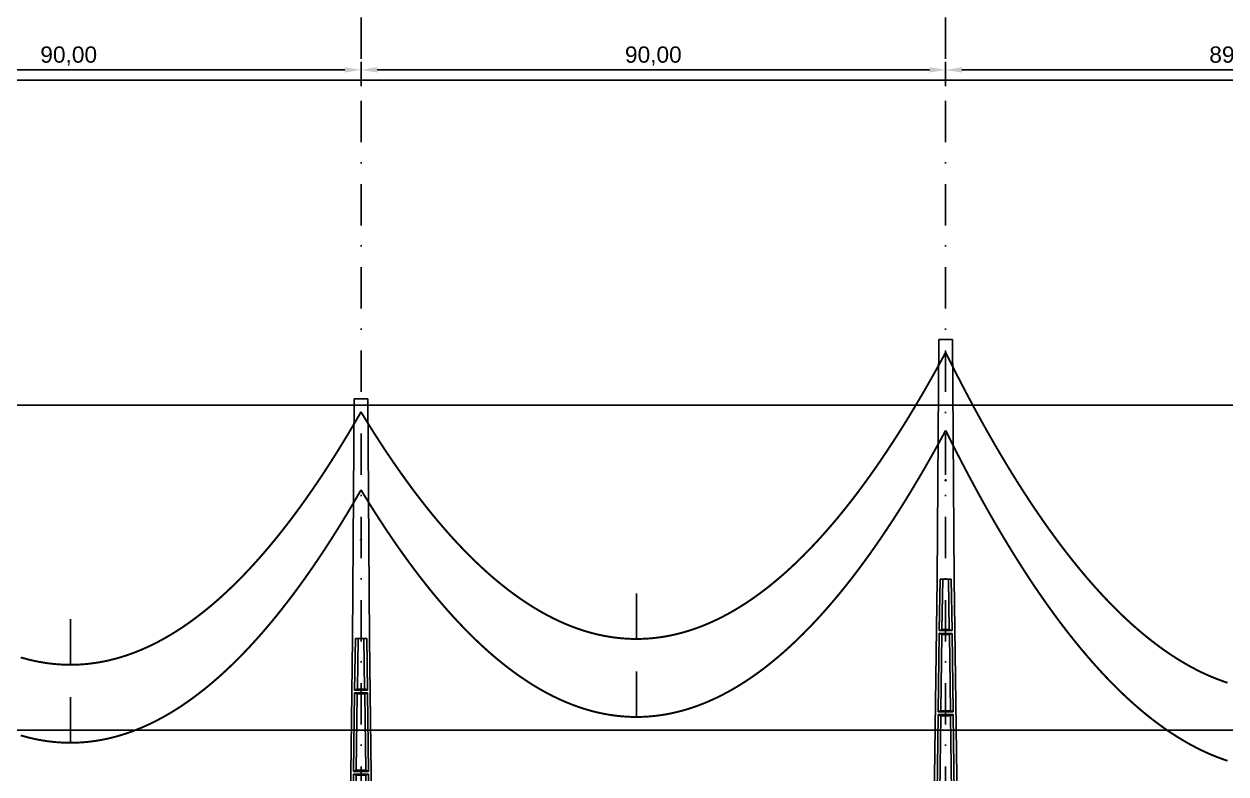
# Model space of a CAD drawing. Header units: metres. Extents: x -121 to 9872, y 3505 to 10721.
# Drawn here: x 5355 to 5540, y 9193.2 to 9308.6 of the extents above; entities that cross this region are included whole.
import ezdxf

# ---------------------------------------------------------------- set-up
doc = ezdxf.new("R2010")
doc.units = ezdxf.units.M
doc.header["$PDMODE"] = 2
doc.linetypes.add('DASHDOT', pattern=[25.4, 12.7, -6.35, 0, -6.35])
for name, color, linetype in [('CON-EOL- CA MAGNOLIA', 210, 'Continuous'), ('cotas', 7, 'Continuous'), ('Grade', 9, 'Continuous'), ('Ind.Rot', 8, 'DASHDOT'), ('POSTE DT', 7, 'Continuous')]:
    doc.layers.add(name, color=color, linetype=linetype)
doc.styles.get("Standard").update_dxf_attribs({"font": 'arial.ttf'})
doc.dimstyles.new('ISO-25', dxfattribs={"dimtxt": 2.5, "dimasz": 2.5, "dimexe": 1.25, "dimexo": 0.625, "dimtad": 1, "dimzin": 1, "dimtxsty": 'Standard', "dimcen": 2.5, "dimaunit": 1, "dimadec": 3, "dimazin": 3, "dimtfac": 1, "dimtmove": 0, "dimatfit": 3, "dimfxlon": 1, "dimarcsym": 0})

# ---------------------------------------------------------------- blocks, each defined once
blk = doc.blocks.new('*U1')
at = {"layer": 'POSTE DT', "extrusion": (0, 1, 0)}
for p, q in [((-3.31, 378.23), (-4.05, 262)), ((-3.31, 378.23), (3.31, 378.23)), ((3.31, 378.23), (4.06, 262)), ((-4.05, 262), (-7.72, 0)), ((-4.05, 262), (-4.05, 262)), ((-2.73, 262), (-3.08, 237.05)), ((-2.73, 262), (2.75, 262)), ((-1.42, 262), (-1.77, 237.57)), ((1.43, 262), (1.77, 237.57)), ((2.75, 262), (3.1, 237.05)), ((4.06, 262), (7.72, 0)), ((-3.1, 235.74), (-3.63, 197.65)), ((3.11, 235.73), (-3.1, 235.74)), ((3.1, 237.05), (-3.08, 237.05)), ((-1.8, 235.21), (-2.32, 198.19)), ((1.8, 235.21), (2.32, 198.19)), ((3.11, 235.73), (3.65, 197.65)), ((-3.65, 196.34), (-4.19, 158.25)), ((-2.35, 195.8), (-2.87, 158.8)), ((2.35, 195.8), (2.87, 158.8)), ((3.66, 196.34), (4.2, 158.25)), ((-4.21, 156.94), (-4.74, 118.85)), ((-2.9, 156.39), (-3.42, 119.41)), ((2.91, 156.39), (3.42, 119.41)), ((4.21, 156.94), (4.75, 118.85)), ((-4.76, 117.54), (-5.29, 79.45)), ((4.77, 117.54), (-4.76, 117.54)), ((4.75, 118.85), (-4.74, 118.85)), ((-3.46, 116.98), (-3.97, 80.02)), ((3.46, 116.98), (3.98, 80.02)), ((4.77, 117.54), (5.3, 79.45)), ((-5.31, 78.14), (-5.85, 40.06)), ((5.32, 78.14), (-5.31, 78.14)), ((5.3, 79.45), (-5.29, 79.45)), ((-4.01, 77.57), (-4.53, 40.63)), ((4.01, 77.57), (4.53, 40.63)), ((5.32, 78.14), (5.85, 40.06)), ((-5.86, 38.74), (-6.41, 0)), ((5.87, 38.74), (-5.86, 38.74)), ((5.85, 40.06), (-5.85, 40.06)), ((-4.56, 38.17), (-5.1, 0)), ((4.56, 38.17), (5.1, 0)), ((5.87, 38.74), (6.41, 0)), ((-6.41, 0), (-7.72, 0)), ((-5.1, 0), (-6.41, 0)), ((5.1, 0), (-5.1, 0)), ((6.41, 0), (5.1, 0)), ((7.72, 0), (6.41, 0))]:
    blk.add_line(p, q, dxfattribs=at)
at = {"layer": 'POSTE DT', "ltscale": 3}
for points in [[(-3.65, 196.34), (3.66, 196.34)], [(-3.63, 197.65), (3.65, 197.65)], [(4.2, 158.25), (-4.19, 158.25)], [(-4.21, 156.94), (4.21, 156.94)]]:
    blk.add_lwpolyline(points, dxfattribs=at)
at = {"layer": 'POSTE DT'}
for points, knots in [([(0.25, 309.94), (0.25, 309.93), (0.25, 309.93), (0.25, 309.92), (0.25, 309.91), (0.25, 309.9), (0.25, 309.89), (0.24, 309.85), (0.22, 309.82), (0.19, 309.77), (0.16, 309.74), (0.11, 309.71), (0.08, 309.7), (0.01, 309.68), (-0.02, 309.68), (-0.08, 309.7), (-0.11, 309.71), (-0.16, 309.74), (-0.18, 309.76), (-0.21, 309.8), (-0.22, 309.82), (-0.24, 309.85), (-0.24, 309.87), (-0.25, 309.89), (-0.25, 309.9), (-0.25, 309.92), (-0.25, 309.92), (-0.25, 309.93), (-0.25, 309.94), (-0.25, 309.95), (-0.25, 309.95), (-0.25, 309.96), (-0.25, 309.97), (-0.24, 310), (-0.23, 310.02), (-0.21, 310.07), (-0.2, 310.09), (-0.15, 310.14), (-0.13, 310.15), (-0.07, 310.18), (-0.03, 310.19), (0.03, 310.19), (0.06, 310.18), (0.12, 310.16), (0.14, 310.14), (0.18, 310.11), (0.2, 310.09), (0.21, 310.06), (0.22, 310.05), (0.23, 310.04), (0.24, 310.01), (0.24, 309.99), (0.25, 309.97), (0.25, 309.96), (0.25, 309.95), (0.25, 309.94), (0.25, 309.94), (0.25, 309.94), (0.25, 309.94)], [-54.728303, -54.728303, -54.728303, -54.728303, -54.309038, -54.309038, -53.647169, -53.647169, -52.532885, -52.532885, -48.86224, -48.86224, -45.282765, -45.282765, -41.52867, -41.52867, -37.867486, -37.867486, -34.454589, -34.454589, -31.301423, -31.301423, -28.48103, -28.48103, -26.961755, -26.961755, -25.7544, -25.7544, -25.136228, -25.136228, -24.64409, -24.64409, -24.094201, -24.094201, -23.191199, -23.191199, -20.494482, -20.494482, -17.342863, -17.342863, -13.645538, -13.645538, -9.835989, -9.835989, -6.296781, -6.296781, -3.005029, -3.005029, 0, 0, 0, 1.527594, 1.527594, 3.697216, 3.697216, 4.489727, 4.489727, 5.01438, 5.01438, 5.095313, 5.095313, 5.095313, 5.095313]), ([(-3.1, 235.74), (-2.88, 235.65), (-2.67, 235.56), (-2.23, 235.39), (-2.02, 235.3), (-1.8, 235.21)], [0.055576, 0.055576, 0.055576, 0.055576, 56.767409, 56.767409, 113.50757, 113.50757, 113.50757, 113.50757]), ([(-1.77, 237.57), (-1.99, 237.49), (-2.21, 237.4), (-2.64, 237.22), (-2.86, 237.14), (-3.08, 237.05)], [0, 0, 0, 0, 56.660495, 56.660495, 113.412826, 113.412826, 113.412826, 113.412826]), ([(-1.8, 235.21), (-1.2, 235.21), (-0.6, 235.21), (0.6, 235.21), (1.2, 235.21), (1.8, 235.21)], [0, 0, 0, 0, 68.567797, 68.567797, 137.136247, 137.136247, 137.136247, 137.136247]), ([(1.77, 237.57), (1.18, 237.57), (0.59, 237.57), (-0.59, 237.57), (-1.18, 237.57), (-1.77, 237.57)], [0, 0, 0, 0, 67.306894, 67.306894, 134.614447, 134.614447, 134.614447, 134.614447]), ([(3.1, 237.05), (2.87, 237.14), (2.65, 237.23), (2.21, 237.4), (1.99, 237.49), (1.77, 237.57)], [0, 0, 0, 0, 56.738948, 56.738948, 113.38731, 113.38731, 113.38731, 113.38731]), ([(1.8, 235.21), (2.02, 235.3), (2.24, 235.38), (2.68, 235.56), (2.89, 235.65), (3.11, 235.73)], [0, 0, 0, 0, 56.845349, 56.845349, 113.599799, 113.599799, 113.599799, 113.599799]), ([(-3.65, 196.34), (-3.43, 196.25), (-3.22, 196.16), (-2.78, 195.98), (-2.57, 195.89), (-2.35, 195.8)], [0.054307, 0.054307, 0.054307, 0.054307, 63.527131, 63.527131, 127.063246, 127.063246, 127.063246, 127.063246]), ([(-2.32, 198.19), (-2.54, 198.1), (-2.76, 198.01), (-3.2, 197.83), (-3.41, 197.74), (-3.63, 197.65)], [0, 0, 0, 0, 63.412073, 63.412073, 126.777421, 126.777421, 126.777421, 126.777421]), ([(-2.35, 195.8), (-1.57, 195.8), (-0.78, 195.8), (0.79, 195.8), (1.57, 195.8), (2.35, 195.8)], [0, 0, 0, 0, 89.585713, 89.585713, 179.17191, 179.17191, 179.17191, 179.17191]), ([(2.32, 198.19), (1.55, 198.19), (0.77, 198.19), (-0.77, 198.19), (-1.55, 198.19), (-2.32, 198.19)], [0, 0, 0, 0, 88.31008, 88.31008, 176.620652, 176.620652, 176.620652, 176.620652]), ([(3.65, 197.65), (3.43, 197.74), (3.2, 197.83), (2.76, 198.01), (2.54, 198.1), (2.32, 198.19)], [0, 0, 0, 0, 63.488119, 63.488119, 126.880939, 126.880939, 126.880939, 126.880939]), ([(2.35, 195.8), (2.57, 195.89), (2.79, 195.98), (3.23, 196.16), (3.45, 196.25), (3.66, 196.34)], [0, 0, 0, 0, 63.60246, 63.60246, 127.109696, 127.109696, 127.109696, 127.109696]), ([(-2.87, 158.8), (-3.09, 158.71), (-3.31, 158.62), (-3.75, 158.43), (-3.97, 158.34), (-4.19, 158.25)], [0, 0, 0, 0, 70.301707, 70.301707, 140.590947, 140.590947, 140.590947, 140.590947]), ([(2.87, 158.8), (1.92, 158.8), (0.96, 158.8), (-0.96, 158.8), (-1.91, 158.8), (-2.87, 158.8)], [0, 0, 0, 0, 109.314454, 109.314454, 218.629264, 218.629264, 218.629264, 218.629264]), ([(4.2, 158.25), (3.98, 158.34), (3.76, 158.44), (3.31, 158.62), (3.09, 158.71), (2.87, 158.8)], [0, 0, 0, 0, 70.379198, 70.379198, 140.659718, 140.659718, 140.659718, 140.659718]), ([(-4.21, 156.94), (-3.99, 156.85), (-3.77, 156.75), (-3.34, 156.57), (-3.12, 156.48), (-2.9, 156.39)], [0.053423, 0.053423, 0.053423, 0.053423, 70.429742, 70.429742, 140.90167, 140.90167, 140.90167, 140.90167]), ([(-2.9, 156.39), (-1.94, 156.39), (-0.97, 156.39), (0.97, 156.39), (1.94, 156.39), (2.91, 156.39)], [0, 0, 0, 0, 110.60219, 110.60219, 221.20473, 221.20473, 221.20473, 221.20473]), ([(2.91, 156.39), (3.12, 156.48), (3.34, 156.57), (3.78, 156.75), (4, 156.85), (4.21, 156.94)], [0, 0, 0, 0, 70.506649, 70.506649, 140.914701, 140.914701, 140.914701, 140.914701]), ([(-4.76, 117.54), (-4.54, 117.45), (-4.32, 117.35), (-3.89, 117.17), (-3.67, 117.07), (-3.46, 116.98)], [0.052784, 0.052784, 0.052784, 0.052784, 77.438432, 77.438432, 154.950301, 154.950301, 154.950301, 154.950301]), ([(-3.42, 119.41), (-3.64, 119.32), (-3.86, 119.23), (-4.3, 119.04), (-4.52, 118.95), (-4.74, 118.85)], [0, 0, 0, 0, 77.299547, 77.299547, 154.618634, 154.618634, 154.618634, 154.618634]), ([(-3.46, 116.98), (-2.3, 116.98), (-1.15, 116.98), (1.15, 116.98), (2.31, 116.98), (3.46, 116.98)], [0, 0, 0, 0, 131.617604, 131.617604, 263.235447, 263.235447, 263.235447, 263.235447]), ([(3.42, 119.41), (2.28, 119.41), (1.14, 119.41), (-1.14, 119.41), (-2.28, 119.41), (-3.42, 119.41)], [0, 0, 0, 0, 130.319901, 130.319901, 260.640046, 260.640046, 260.640046, 260.640046]), ([(4.75, 118.85), (4.53, 118.95), (4.31, 119.04), (3.87, 119.23), (3.64, 119.32), (3.42, 119.41)], [0, 0, 0, 0, 77.381597, 77.381597, 154.66183, 154.66183, 154.66183, 154.66183]), ([(3.46, 116.98), (3.68, 117.07), (3.89, 117.17), (4.33, 117.35), (4.55, 117.45), (4.77, 117.54)], [0, 0, 0, 0, 77.520013, 77.520013, 154.938747, 154.938747, 154.938747, 154.938747]), ([(-5.31, 78.14), (-5.09, 78.05), (-4.88, 77.95), (-4.44, 77.76), (-4.23, 77.67), (-4.01, 77.57)], [0.052308, 0.052308, 0.052308, 0.052308, 84.527725, 84.527725, 169.158824, 169.158824, 169.158824, 169.158824]), ([(-3.97, 80.02), (-4.19, 79.93), (-4.41, 79.83), (-4.85, 79.64), (-5.07, 79.55), (-5.29, 79.45)], [0, 0, 0, 0, 84.379671, 84.379671, 168.809376, 168.809376, 168.809376, 168.809376]), ([(-4.01, 77.57), (-2.67, 77.57), (-1.34, 77.57), (1.34, 77.57), (2.67, 77.57), (4.01, 77.57)], [0, 0, 0, 0, 152.632212, 152.632212, 305.264569, 305.264569, 305.264569, 305.264569]), ([(3.98, 80.02), (2.65, 80.02), (1.33, 80.02), (-1.32, 80.02), (-2.65, 80.02), (-3.97, 80.02)], [0, 0, 0, 0, 151.326157, 151.326157, 302.652465, 302.652465, 302.652465, 302.652465]), ([(5.3, 79.45), (5.08, 79.55), (4.86, 79.64), (4.42, 79.83), (4.2, 79.93), (3.98, 80.02)], [0, 0, 0, 0, 84.46863, 84.46863, 168.833721, 168.833721, 168.833721, 168.833721]), ([(4.01, 77.57), (4.23, 77.67), (4.45, 77.76), (4.88, 77.95), (5.1, 78.05), (5.32, 78.14)], [0, 0, 0, 0, 84.616316, 84.616316, 169.129178, 169.129178, 169.129178, 169.129178]), ([(-5.86, 38.74), (-5.65, 38.65), (-5.43, 38.55), (-5, 38.36), (-4.78, 38.26), (-4.56, 38.17)], [0.026524, 0.026524, 0.026524, 0.026524, 91.679563, 91.679563, 183.466041, 183.466041, 183.466041, 183.466041]), ([(-4.53, 40.63), (-4.75, 40.53), (-4.97, 40.44), (-5.41, 40.25), (-5.63, 40.15), (-5.85, 40.06)], [0, 0, 0, 0, 91.523648, 91.523648, 183.126775, 183.126775, 183.126775, 183.126775]), ([(-4.56, 38.17), (-3.04, 38.17), (-1.52, 38.17), (1.52, 38.17), (3.04, 38.17), (4.56, 38.17)], [0, 0, 0, 0, 173.646192, 173.646192, 347.292451, 347.292451, 347.292451, 347.292451]), ([(4.53, 40.63), (3.02, 40.63), (1.51, 40.63), (-1.51, 40.63), (-3.02, 40.63), (-4.53, 40.63)], [0, 0, 0, 0, 172.33304, 172.33304, 344.666151, 344.666151, 344.666151, 344.666151]), ([(5.85, 40.06), (5.63, 40.15), (5.41, 40.25), (4.97, 40.44), (4.75, 40.53), (4.53, 40.63)], [0, 0, 0, 0, 91.621326, 91.621326, 183.137324, 183.137324, 183.137324, 183.137324]), ([(4.56, 38.17), (4.78, 38.26), (5, 38.36), (5.43, 38.55), (5.65, 38.65), (5.87, 38.74)], [0, 0, 0, 0, 91.776928, 91.776928, 183.448614, 183.448614, 183.448614, 183.448614])]:
    blk.add_open_spline(points, degree=3, knots=knots, dxfattribs=at)
blk = doc.blocks.new('*D109')
at = {"layer": 'cotas', "color": 0, "lineweight": -2, "transparency": 16777216}
for p, q in [((5316.85, 9299.06), (5316.85, 9302.81)), ((5319.35, 9301.56), (5404.35, 9301.56)), ((5406.85, 9299.06), (5406.85, 9302.81))]:
    blk.add_line(p, q, dxfattribs=at)
at = {"layer": 'cotas', "color": 0, "transparency": 16777216}
for points in [[(5319.35, 9301.98), (5319.35, 9301.15), (5316.85, 9301.56)], [(5404.35, 9301.98), (5404.35, 9301.15), (5406.85, 9301.56)]]:
    blk.add_solid(points, dxfattribs=at)
at = {"layer": 'Defpoints', "color": 0, "transparency": 16777216}
for p in [(5406.85, 9301.56), (5316.85, 9251.88), (5406.85, 9250.94)]:
    blk.add_point(p, dxfattribs=at)
at = {"layer": 'cotas', "color": 0, "transparency": 16777216, "insert": (5361.85, 9303.69), "char_height": 2.5, "attachment_point": 5}
blk.add_mtext('90,00', dxfattribs=at)
blk = doc.blocks.new('*D110')
at = {"layer": 'cotas', "color": 0, "lineweight": -2, "transparency": 16777216}
for p, q in [((5406.85, 9299.06), (5406.85, 9302.81)), ((5409.35, 9301.56), (5494.35, 9301.56)), ((5496.85, 9299.06), (5496.85, 9302.81))]:
    blk.add_line(p, q, dxfattribs=at)
at = {"layer": 'cotas', "color": 0, "transparency": 16777216}
for points in [[(5409.35, 9301.98), (5409.35, 9301.15), (5406.85, 9301.56)], [(5494.35, 9301.98), (5494.35, 9301.15), (5496.85, 9301.56)]]:
    blk.add_solid(points, dxfattribs=at)
at = {"layer": 'Defpoints', "color": 0, "transparency": 16777216}
for p in [(5496.85, 9301.56), (5496.85, 9260.09), (5406.85, 9250.94)]:
    blk.add_point(p, dxfattribs=at)
at = {"layer": 'cotas', "color": 0, "transparency": 16777216, "insert": (5451.85, 9303.69), "char_height": 2.5, "attachment_point": 5}
blk.add_mtext('90,00', dxfattribs=at)
blk = doc.blocks.new('*D111')
at = {"layer": 'cotas', "color": 0, "lineweight": -2, "transparency": 16777216}
for p, q in [((5496.85, 9299.06), (5496.85, 9302.81)), ((5499.35, 9301.56), (5584.27, 9301.56)), ((5586.77, 9299.06), (5586.77, 9302.81))]:
    blk.add_line(p, q, dxfattribs=at)
at = {"layer": 'cotas', "color": 0, "transparency": 16777216}
for points in [[(5499.35, 9301.98), (5499.35, 9301.15), (5496.85, 9301.56)], [(5584.27, 9301.98), (5584.27, 9301.15), (5586.77, 9301.56)]]:
    blk.add_solid(points, dxfattribs=at)
at = {"layer": 'Defpoints', "color": 0, "transparency": 16777216}
for p in [(5586.77, 9301.56), (5496.85, 9260.09), (5586.77, 9236.16)]:
    blk.add_point(p, dxfattribs=at)
at = {"layer": 'cotas', "color": 0, "transparency": 16777216, "insert": (5541.81, 9303.69), "char_height": 2.5, "attachment_point": 5}
blk.add_mtext('89,93', dxfattribs=at)

msp = doc.modelspace()

# ---------------------------------------------------------------- linework, layer by layer
at = {"layer": 'CON-EOL- CA MAGNOLIA'}
for p, q in [((5449.24, 9214.018), (5449.24, 9221.018)), ((5362.116, 9210.045), (5362.116, 9217.046)), ((5449.24, 9202.018), (5449.24, 9209.018)), ((5449.24, 9202.018), (5449.24, 9209.018)), ((5362.116, 9198.046), (5362.116, 9205.046)), ((5362.116, 9198.045), (5362.116, 9205.045))]:
    msp.add_line(p, q, dxfattribs=at)
at = {"layer": 'CON-EOL- CA MAGNOLIA', "const_width": 0.3}
for points in [[(5406.848, 9248.94), (5407.296, 9248.205), (5407.744, 9247.477), (5408.191, 9246.757), (5408.639, 9246.046), (5409.087, 9245.342), (5409.535, 9244.645), (5409.982, 9243.957), (5410.43, 9243.277), (5410.878, 9242.604), (5411.326, 9241.94), (5411.773, 9241.283), (5412.221, 9240.634), (5412.669, 9239.993), (5413.117, 9239.36), (5413.564, 9238.735), (5414.012, 9238.117), (5414.46, 9237.507), (5414.908, 9236.906), (5415.355, 9236.311), (5415.803, 9235.725), (5416.251, 9235.147), (5416.699, 9234.577), (5417.147, 9234.014), (5417.594, 9233.459), (5418.042, 9232.912), (5418.49, 9232.373), (5418.938, 9231.842), (5419.385, 9231.318), (5419.833, 9230.803), (5420.281, 9230.295), (5420.729, 9229.795), (5421.176, 9229.303), (5421.624, 9228.819), (5422.072, 9228.342), (5422.52, 9227.873), (5422.967, 9227.413), (5423.415, 9226.96), (5423.863, 9226.514), (5424.311, 9226.077), (5424.758, 9225.647), (5425.206, 9225.225), (5425.654, 9224.811), (5426.102, 9224.405), (5426.549, 9224.007), (5426.997, 9223.616), (5427.445, 9223.233), (5427.893, 9222.859), (5428.341, 9222.491), (5428.788, 9222.132), (5429.236, 9221.78), (5429.684, 9221.437), (5430.132, 9221.101), (5430.579, 9220.772), (5431.027, 9220.452), (5431.475, 9220.139), (5431.923, 9219.835), (5432.37, 9219.538), (5432.818, 9219.248), (5433.266, 9218.967), (5433.714, 9218.693), (5434.161, 9218.427), (5434.609, 9218.169), (5435.057, 9217.919), (5435.505, 9217.677), (5435.952, 9217.442), (5436.4, 9217.215), (5436.848, 9216.996), (5437.296, 9216.784), (5437.744, 9216.581), (5438.191, 9216.385), (5438.639, 9216.197), (5439.087, 9216.017), (5439.535, 9215.844), (5439.982, 9215.68), (5440.43, 9215.523), (5440.878, 9215.374), (5441.326, 9215.232), (5441.773, 9215.099), (5442.221, 9214.973), (5442.669, 9214.855), (5443.117, 9214.745), (5443.564, 9214.643), (5444.012, 9214.548), (5444.46, 9214.461), (5444.908, 9214.382), (5445.355, 9214.31), (5445.803, 9214.247), (5446.251, 9214.191), (5446.699, 9214.143), (5447.147, 9214.103), (5447.594, 9214.07), (5448.042, 9214.046), (5448.49, 9214.029), (5448.938, 9214.02), (5449.385, 9214.018), (5449.833, 9214.025), (5450.281, 9214.039), (5450.729, 9214.061), (5451.176, 9214.091), (5451.624, 9214.128), (5452.072, 9214.174), (5452.52, 9214.227), (5452.967, 9214.287), (5453.415, 9214.356), (5453.863, 9214.432), (5454.311, 9214.517), (5454.758, 9214.609), (5455.206, 9214.708), (5455.654, 9214.816), (5456.102, 9214.931), (5456.549, 9215.054), (5456.997, 9215.185), (5457.445, 9215.324), (5457.893, 9215.47), (5458.341, 9215.624), (5458.788, 9215.786), (5459.236, 9215.956), (5459.684, 9216.133), (5460.132, 9216.319), (5460.579, 9216.512), (5461.027, 9216.712), (5461.475, 9216.921), (5461.923, 9217.138), (5462.37, 9217.362), (5462.818, 9217.594), (5463.266, 9217.834), (5463.714, 9218.081), (5464.161, 9218.336), (5464.609, 9218.6), (5465.057, 9218.871), (5465.505, 9219.149), (5465.952, 9219.436), (5466.4, 9219.73), (5466.848, 9220.032), (5467.296, 9220.342), (5467.744, 9220.66), (5468.191, 9220.985), (5468.639, 9221.318), (5469.087, 9221.659), (5469.535, 9222.008), (5469.982, 9222.365), (5470.43, 9222.729), (5470.878, 9223.102), (5471.326, 9223.482), (5471.773, 9223.87), (5472.221, 9224.265), (5472.669, 9224.669), (5473.117, 9225.08), (5473.564, 9225.499), (5474.012, 9225.926), (5474.46, 9226.361), (5474.908, 9226.803), (5475.355, 9227.254), (5475.803, 9227.712), (5476.251, 9228.178), (5476.699, 9228.651), (5477.147, 9229.133), (5477.594, 9229.622), (5478.042, 9230.12), (5478.49, 9230.625), (5478.938, 9231.138), (5479.385, 9231.658), (5479.833, 9232.187), (5480.281, 9232.723), (5480.729, 9233.267), (5481.176, 9233.819), (5481.624, 9234.379), (5482.072, 9234.947), (5482.52, 9235.523), (5482.967, 9236.106), (5483.415, 9236.697), (5483.863, 9237.296), (5484.311, 9237.903), (5484.758, 9238.518), (5485.206, 9239.141), (5485.654, 9239.771), (5486.102, 9240.409), (5486.549, 9241.056), (5486.997, 9241.71), (5487.445, 9242.371), (5487.893, 9243.041), (5488.341, 9243.719), (5488.788, 9244.404), (5489.236, 9245.098), (5489.684, 9245.799), (5490.132, 9246.508), (5490.579, 9247.225), (5491.027, 9247.95), (5491.475, 9248.682), (5491.923, 9249.423), (5492.37, 9250.171), (5492.818, 9250.928), (5493.266, 9251.692), (5493.714, 9252.464), (5494.161, 9253.244), (5494.609, 9254.032), (5495.057, 9254.828), (5495.505, 9255.631), (5495.952, 9256.443), (5496.4, 9257.263), (5496.848, 9258.09)], [(5496.848, 9258.09), (5497.295, 9257.189), (5497.743, 9256.297), (5498.19, 9255.412), (5498.638, 9254.535), (5499.085, 9253.666), (5499.532, 9252.805), (5499.98, 9251.952), (5500.427, 9251.107), (5500.875, 9250.269), (5501.322, 9249.44), (5501.769, 9248.618), (5502.217, 9247.805), (5502.664, 9246.999), (5503.112, 9246.201), (5503.559, 9245.411), (5504.006, 9244.629), (5504.454, 9243.854), (5504.901, 9243.088), (5505.348, 9242.33), (5505.796, 9241.579), (5506.243, 9240.836), (5506.691, 9240.101), (5507.138, 9239.374), (5507.585, 9238.655), (5508.033, 9237.944), (5508.48, 9237.24), (5508.928, 9236.545), (5509.375, 9235.857), (5509.822, 9235.177), (5510.27, 9234.505), (5510.717, 9233.841), (5511.165, 9233.184), (5511.612, 9232.536), (5512.059, 9231.895), (5512.507, 9231.263), (5512.954, 9230.638), (5513.402, 9230.02), (5513.849, 9229.411), (5514.296, 9228.81), (5514.744, 9228.216), (5515.191, 9227.63), (5515.639, 9227.052), (5516.086, 9226.482), (5516.533, 9225.92), (5516.981, 9225.365), (5517.428, 9224.818), (5517.875, 9224.28), (5518.323, 9223.748), (5518.77, 9223.225), (5519.218, 9222.71), (5519.665, 9222.202), (5520.112, 9221.702), (5520.56, 9221.21), (5521.007, 9220.726), (5521.455, 9220.25), (5521.902, 9219.781), (5522.349, 9219.32), (5522.797, 9218.867), (5523.244, 9218.422), (5523.692, 9217.985), (5524.139, 9217.555), (5524.586, 9217.134), (5525.034, 9216.72), (5525.481, 9216.313), (5525.929, 9215.915), (5526.376, 9215.524), (5526.823, 9215.142), (5527.271, 9214.767), (5527.718, 9214.399), (5528.166, 9214.04), (5528.613, 9213.688), (5529.06, 9213.344), (5529.508, 9213.008), (5529.955, 9212.68), (5530.402, 9212.359), (5530.85, 9212.047), (5531.297, 9211.742), (5531.745, 9211.445), (5532.192, 9211.155), (5532.639, 9210.873), (5533.087, 9210.6), (5533.534, 9210.334), (5533.982, 9210.075), (5534.429, 9209.825), (5534.876, 9209.582), (5535.324, 9209.347), (5535.771, 9209.12), (5536.219, 9208.9), (5536.666, 9208.689), (5537.113, 9208.485), (5537.561, 9208.289), (5538.008, 9208.1), (5538.456, 9207.92), (5538.903, 9207.747), (5539.35, 9207.582), (5539.798, 9207.425), (5540.245, 9207.275)], [(5354.46, 9211.182), (5354.908, 9211.053), (5355.355, 9210.932), (5355.803, 9210.818), (5356.251, 9210.712), (5356.699, 9210.614), (5357.147, 9210.524), (5357.594, 9210.442), (5358.042, 9210.367), (5358.49, 9210.3), (5358.938, 9210.241), (5359.385, 9210.19), (5359.833, 9210.147), (5360.281, 9210.111), (5360.729, 9210.083), (5361.176, 9210.063), (5361.624, 9210.05), (5362.072, 9210.045), (5362.52, 9210.049), (5362.967, 9210.059), (5363.415, 9210.078), (5363.863, 9210.105), (5364.311, 9210.139), (5364.758, 9210.181), (5365.206, 9210.231), (5365.654, 9210.288), (5366.102, 9210.353), (5366.549, 9210.427), (5366.997, 9210.507), (5367.445, 9210.596), (5367.893, 9210.693), (5368.341, 9210.797), (5368.788, 9210.909), (5369.236, 9211.029), (5369.684, 9211.156), (5370.132, 9211.291), (5370.579, 9211.434), (5371.027, 9211.585), (5371.475, 9211.744), (5371.923, 9211.91), (5372.37, 9212.085), (5372.818, 9212.267), (5373.266, 9212.456), (5373.714, 9212.654), (5374.161, 9212.859), (5374.609, 9213.072), (5375.057, 9213.293), (5375.505, 9213.522), (5375.952, 9213.758), (5376.4, 9214.003), (5376.848, 9214.255), (5377.296, 9214.515), (5377.744, 9214.782), (5378.191, 9215.058), (5378.639, 9215.341), (5379.087, 9215.632), (5379.535, 9215.931), (5379.982, 9216.237), (5380.43, 9216.551), (5380.878, 9216.874), (5381.326, 9217.204), (5381.773, 9217.541), (5382.221, 9217.887), (5382.669, 9218.24), (5383.117, 9218.602), (5383.564, 9218.97), (5384.012, 9219.347), (5384.46, 9219.732), (5384.908, 9220.124), (5385.355, 9220.524), (5385.803, 9220.932), (5386.251, 9221.348), (5386.699, 9221.772), (5387.147, 9222.203), (5387.594, 9222.642), (5388.042, 9223.089), (5388.49, 9223.544), (5388.938, 9224.007), (5389.385, 9224.477), (5389.833, 9224.955), (5390.281, 9225.442), (5390.729, 9225.935), (5391.176, 9226.437), (5391.624, 9226.947), (5392.072, 9227.464), (5392.52, 9227.989), (5392.967, 9228.522), (5393.415, 9229.063), (5393.863, 9229.612), (5394.311, 9230.169), (5394.758, 9230.733), (5395.206, 9231.305), (5395.654, 9231.885), (5396.102, 9232.473), (5396.549, 9233.069), (5396.997, 9233.673), (5397.445, 9234.284), (5397.893, 9234.903), (5398.341, 9235.53), (5398.788, 9236.165), (5399.236, 9236.808), (5399.684, 9237.459), (5400.132, 9238.117), (5400.579, 9238.784), (5401.027, 9239.458), (5401.475, 9240.14), (5401.923, 9240.83), (5402.37, 9241.528), (5402.818, 9242.234), (5403.266, 9242.948), (5403.714, 9243.669), (5404.161, 9244.398), (5404.609, 9245.136), (5405.057, 9245.881), (5405.505, 9246.634), (5405.952, 9247.395), (5406.4, 9248.163), (5406.848, 9248.94)], [(5406.848, 9236.94), (5407.296, 9236.205), (5407.744, 9235.477), (5408.191, 9234.757), (5408.639, 9234.045), (5409.087, 9233.342), (5409.535, 9232.645), (5409.982, 9231.957), (5410.43, 9231.277), (5410.878, 9230.604), (5411.326, 9229.94), (5411.773, 9229.283), (5412.221, 9228.634), (5412.669, 9227.993), (5413.117, 9227.36), (5413.564, 9226.734), (5414.012, 9226.117), (5414.46, 9225.507), (5414.908, 9224.906), (5415.355, 9224.312), (5415.803, 9223.725), (5416.251, 9223.147), (5416.699, 9222.577), (5417.147, 9222.014), (5417.594, 9221.459), (5418.042, 9220.912), (5418.49, 9220.373), (5418.938, 9219.842), (5419.385, 9219.319), (5419.833, 9218.803), (5420.281, 9218.295), (5420.729, 9217.795), (5421.176, 9217.303), (5421.624, 9216.819), (5422.072, 9216.342), (5422.52, 9215.873), (5422.967, 9215.413), (5423.415, 9214.96), (5423.863, 9214.514), (5424.311, 9214.077), (5424.758, 9213.647), (5425.206, 9213.225), (5425.654, 9212.811), (5426.102, 9212.405), (5426.549, 9212.007), (5426.997, 9211.616), (5427.445, 9211.233), (5427.893, 9210.858), (5428.341, 9210.491), (5428.788, 9210.132), (5429.236, 9209.78), (5429.684, 9209.437), (5430.132, 9209.101), (5430.579, 9208.772), (5431.027, 9208.452), (5431.475, 9208.139), (5431.923, 9207.835), (5432.37, 9207.538), (5432.818, 9207.248), (5433.266, 9206.967), (5433.714, 9206.693), (5434.161, 9206.427), (5434.609, 9206.169), (5435.057, 9205.919), (5435.505, 9205.677), (5435.952, 9205.442), (5436.4, 9205.215), (5436.848, 9204.996), (5437.296, 9204.784), (5437.744, 9204.581), (5438.191, 9204.385), (5438.639, 9204.197), (5439.087, 9204.017), (5439.535, 9203.844), (5439.982, 9203.68), (5440.43, 9203.523), (5440.878, 9203.374), (5441.326, 9203.232), (5441.773, 9203.099), (5442.221, 9202.973), (5442.669, 9202.855), (5443.117, 9202.745), (5443.564, 9202.642), (5444.012, 9202.548), (5444.46, 9202.461), (5444.908, 9202.382), (5445.355, 9202.31), (5445.803, 9202.247), (5446.251, 9202.191), (5446.699, 9202.143), (5447.147, 9202.103), (5447.594, 9202.07), (5448.042, 9202.046), (5448.49, 9202.029), (5448.938, 9202.02), (5449.385, 9202.018), (5449.833, 9202.025), (5450.281, 9202.039), (5450.729, 9202.061), (5451.176, 9202.091), (5451.624, 9202.128), (5452.072, 9202.174), (5452.52, 9202.227), (5452.967, 9202.287), (5453.415, 9202.356), (5453.863, 9202.432), (5454.311, 9202.517), (5454.758, 9202.609), (5455.206, 9202.708), (5455.654, 9202.816), (5456.102, 9202.931), (5456.549, 9203.054), (5456.997, 9203.185), (5457.445, 9203.324), (5457.893, 9203.47), (5458.341, 9203.624), (5458.788, 9203.786), (5459.236, 9203.956), (5459.684, 9204.133), (5460.132, 9204.319), (5460.579, 9204.512), (5461.027, 9204.712), (5461.475, 9204.921), (5461.923, 9205.138), (5462.37, 9205.362), (5462.818, 9205.594), (5463.266, 9205.834), (5463.714, 9206.081), (5464.161, 9206.336), (5464.609, 9206.6), (5465.057, 9206.87), (5465.505, 9207.149), (5465.952, 9207.436), (5466.4, 9207.73), (5466.848, 9208.032), (5467.296, 9208.342), (5467.744, 9208.66), (5468.191, 9208.985), (5468.639, 9209.318), (5469.087, 9209.659), (5469.535, 9210.008), (5469.982, 9210.365), (5470.43, 9210.729), (5470.878, 9211.102), (5471.326, 9211.482), (5471.773, 9211.87), (5472.221, 9212.265), (5472.669, 9212.669), (5473.117, 9213.08), (5473.564, 9213.499), (5474.012, 9213.926), (5474.46, 9214.361), (5474.908, 9214.803), (5475.355, 9215.254), (5475.803, 9215.712), (5476.251, 9216.178), (5476.699, 9216.651), (5477.147, 9217.133), (5477.594, 9217.622), (5478.042, 9218.12), (5478.49, 9218.625), (5478.938, 9219.138), (5479.385, 9219.658), (5479.833, 9220.187), (5480.281, 9220.723), (5480.729, 9221.267), (5481.176, 9221.82), (5481.624, 9222.379), (5482.072, 9222.947), (5482.52, 9223.523), (5482.967, 9224.106), (5483.415, 9224.697), (5483.863, 9225.296), (5484.311, 9225.903), (5484.758, 9226.518), (5485.206, 9227.141), (5485.654, 9227.771), (5486.102, 9228.409), (5486.549, 9229.056), (5486.997, 9229.71), (5487.445, 9230.371), (5487.893, 9231.041), (5488.341, 9231.719), (5488.788, 9232.404), (5489.236, 9233.098), (5489.684, 9233.799), (5490.132, 9234.508), (5490.579, 9235.225), (5491.027, 9235.95), (5491.475, 9236.682), (5491.923, 9237.423), (5492.37, 9238.171), (5492.818, 9238.928), (5493.266, 9239.692), (5493.714, 9240.464), (5494.161, 9241.244), (5494.609, 9242.032), (5495.057, 9242.828), (5495.505, 9243.631), (5495.952, 9244.443), (5496.4, 9245.263), (5496.848, 9246.09)], [(5406.848, 9236.94), (5407.296, 9236.205), (5407.744, 9235.477), (5408.191, 9234.757), (5408.639, 9234.046), (5409.087, 9233.342), (5409.535, 9232.645), (5409.982, 9231.957), (5410.43, 9231.277), (5410.878, 9230.604), (5411.326, 9229.94), (5411.773, 9229.283), (5412.221, 9228.634), (5412.669, 9227.993), (5413.117, 9227.36), (5413.564, 9226.735), (5414.012, 9226.117), (5414.46, 9225.507), (5414.908, 9224.906), (5415.355, 9224.311), (5415.803, 9223.725), (5416.251, 9223.147), (5416.699, 9222.577), (5417.147, 9222.014), (5417.594, 9221.459), (5418.042, 9220.912), (5418.49, 9220.373), (5418.938, 9219.842), (5419.385, 9219.318), (5419.833, 9218.803), (5420.281, 9218.295), (5420.729, 9217.795), (5421.176, 9217.303), (5421.624, 9216.819), (5422.072, 9216.342), (5422.52, 9215.873), (5422.967, 9215.413), (5423.415, 9214.96), (5423.863, 9214.514), (5424.311, 9214.077), (5424.758, 9213.647), (5425.206, 9213.225), (5425.654, 9212.811), (5426.102, 9212.405), (5426.549, 9212.007), (5426.997, 9211.616), (5427.445, 9211.233), (5427.893, 9210.859), (5428.341, 9210.491), (5428.788, 9210.132), (5429.236, 9209.78), (5429.684, 9209.436), (5430.132, 9209.101), (5430.579, 9208.772), (5431.027, 9208.452), (5431.475, 9208.139), (5431.923, 9207.835), (5432.37, 9207.538), (5432.818, 9207.248), (5433.266, 9206.967), (5433.714, 9206.693), (5434.161, 9206.427), (5434.609, 9206.169), (5435.057, 9205.919), (5435.505, 9205.677), (5435.952, 9205.442), (5436.4, 9205.215), (5436.848, 9204.996), (5437.296, 9204.784), (5437.744, 9204.581), (5438.191, 9204.385), (5438.639, 9204.197), (5439.087, 9204.017), (5439.535, 9203.844), (5439.982, 9203.68), (5440.43, 9203.523), (5440.878, 9203.374), (5441.326, 9203.232), (5441.773, 9203.099), (5442.221, 9202.973), (5442.669, 9202.855), (5443.117, 9202.745), (5443.564, 9202.643), (5444.012, 9202.548), (5444.46, 9202.461), (5444.908, 9202.382), (5445.355, 9202.31), (5445.803, 9202.247), (5446.251, 9202.191), (5446.699, 9202.143), (5447.147, 9202.103), (5447.594, 9202.07), (5448.042, 9202.046), (5448.49, 9202.029), (5448.938, 9202.02), (5449.385, 9202.018), (5449.833, 9202.025), (5450.281, 9202.039), (5450.729, 9202.061), (5451.176, 9202.091), (5451.624, 9202.128), (5452.072, 9202.174), (5452.52, 9202.227), (5452.967, 9202.287), (5453.415, 9202.356), (5453.863, 9202.432), (5454.311, 9202.517), (5454.758, 9202.609), (5455.206, 9202.708), (5455.654, 9202.816), (5456.102, 9202.931), (5456.549, 9203.054), (5456.997, 9203.185), (5457.445, 9203.324), (5457.893, 9203.47), (5458.341, 9203.624), (5458.788, 9203.786), (5459.236, 9203.956), (5459.684, 9204.133), (5460.132, 9204.319), (5460.579, 9204.512), (5461.027, 9204.712), (5461.475, 9204.921), (5461.923, 9205.138), (5462.37, 9205.362), (5462.818, 9205.594), (5463.266, 9205.834), (5463.714, 9206.081), (5464.161, 9206.336), (5464.609, 9206.6), (5465.057, 9206.871), (5465.505, 9207.149), (5465.952, 9207.436), (5466.4, 9207.73), (5466.848, 9208.032), (5467.296, 9208.342), (5467.744, 9208.66), (5468.191, 9208.985), (5468.639, 9209.318), (5469.087, 9209.659), (5469.535, 9210.008), (5469.982, 9210.365), (5470.43, 9210.729), (5470.878, 9211.102), (5471.326, 9211.482), (5471.773, 9211.87), (5472.221, 9212.265), (5472.669, 9212.669), (5473.117, 9213.08), (5473.564, 9213.499), (5474.012, 9213.926), (5474.46, 9214.361), (5474.908, 9214.803), (5475.355, 9215.254), (5475.803, 9215.712), (5476.251, 9216.178), (5476.699, 9216.651), (5477.147, 9217.133), (5477.594, 9217.622), (5478.042, 9218.12), (5478.49, 9218.625), (5478.938, 9219.138), (5479.385, 9219.658), (5479.833, 9220.187), (5480.281, 9220.723), (5480.729, 9221.267), (5481.176, 9221.819), (5481.624, 9222.379), (5482.072, 9222.947), (5482.52, 9223.523), (5482.967, 9224.106), (5483.415, 9224.697), (5483.863, 9225.296), (5484.311, 9225.903), (5484.758, 9226.518), (5485.206, 9227.141), (5485.654, 9227.771), (5486.102, 9228.409), (5486.549, 9229.056), (5486.997, 9229.71), (5487.445, 9230.371), (5487.893, 9231.041), (5488.341, 9231.719), (5488.788, 9232.404), (5489.236, 9233.098), (5489.684, 9233.799), (5490.132, 9234.508), (5490.579, 9235.225), (5491.027, 9235.95), (5491.475, 9236.682), (5491.923, 9237.423), (5492.37, 9238.171), (5492.818, 9238.928), (5493.266, 9239.692), (5493.714, 9240.464), (5494.161, 9241.244), (5494.609, 9242.032), (5495.057, 9242.828), (5495.505, 9243.631), (5495.952, 9244.443), (5496.4, 9245.263), (5496.848, 9246.09)], [(5496.848, 9246.09), (5497.295, 9245.189), (5497.743, 9244.297), (5498.19, 9243.412), (5498.638, 9242.535), (5499.085, 9241.666), (5499.532, 9240.805), (5499.98, 9239.952), (5500.427, 9239.107), (5500.875, 9238.269), (5501.322, 9237.44), (5501.769, 9236.618), (5502.217, 9235.805), (5502.664, 9234.999), (5503.112, 9234.201), (5503.559, 9233.411), (5504.006, 9232.629), (5504.454, 9231.854), (5504.901, 9231.088), (5505.348, 9230.33), (5505.796, 9229.579), (5506.243, 9228.836), (5506.691, 9228.101), (5507.138, 9227.374), (5507.585, 9226.655), (5508.033, 9225.944), (5508.48, 9225.24), (5508.928, 9224.545), (5509.375, 9223.857), (5509.822, 9223.177), (5510.27, 9222.505), (5510.717, 9221.841), (5511.165, 9221.185), (5511.612, 9220.536), (5512.059, 9219.895), (5512.507, 9219.263), (5512.954, 9218.638), (5513.402, 9218.02), (5513.849, 9217.411), (5514.296, 9216.81), (5514.744, 9216.216), (5515.191, 9215.63), (5515.639, 9215.052), (5516.086, 9214.482), (5516.533, 9213.92), (5516.981, 9213.365), (5517.428, 9212.818), (5517.875, 9212.28), (5518.323, 9211.748), (5518.77, 9211.225), (5519.218, 9210.71), (5519.665, 9210.202), (5520.112, 9209.702), (5520.56, 9209.21), (5521.007, 9208.726), (5521.455, 9208.25), (5521.902, 9207.781), (5522.349, 9207.32), (5522.797, 9206.867), (5523.244, 9206.422), (5523.692, 9205.985), (5524.139, 9205.555), (5524.586, 9205.134), (5525.034, 9204.72), (5525.481, 9204.313), (5525.929, 9203.915), (5526.376, 9203.524), (5526.823, 9203.142), (5527.271, 9202.767), (5527.718, 9202.399), (5528.166, 9202.04), (5528.613, 9201.688), (5529.06, 9201.344), (5529.508, 9201.008), (5529.955, 9200.68), (5530.402, 9200.359), (5530.85, 9200.047), (5531.297, 9199.742), (5531.745, 9199.445), (5532.192, 9199.155), (5532.639, 9198.874), (5533.087, 9198.6), (5533.534, 9198.334), (5533.982, 9198.075), (5534.429, 9197.825), (5534.876, 9197.582), (5535.324, 9197.347), (5535.771, 9197.12), (5536.219, 9196.9), (5536.666, 9196.689), (5537.113, 9196.485), (5537.561, 9196.289), (5538.008, 9196.1), (5538.456, 9195.92), (5538.903, 9195.747), (5539.35, 9195.582), (5539.798, 9195.425), (5540.245, 9195.275)], [(5496.848, 9246.09), (5497.295, 9245.189), (5497.743, 9244.297), (5498.19, 9243.412), (5498.638, 9242.535), (5499.085, 9241.666), (5499.532, 9240.805), (5499.98, 9239.952), (5500.427, 9239.107), (5500.875, 9238.269), (5501.322, 9237.44), (5501.769, 9236.618), (5502.217, 9235.805), (5502.664, 9234.999), (5503.112, 9234.201), (5503.559, 9233.411), (5504.006, 9232.629), (5504.454, 9231.854), (5504.901, 9231.088), (5505.348, 9230.33), (5505.796, 9229.579), (5506.243, 9228.836), (5506.691, 9228.101), (5507.138, 9227.374), (5507.585, 9226.655), (5508.033, 9225.944), (5508.48, 9225.24), (5508.928, 9224.545), (5509.375, 9223.857), (5509.822, 9223.177), (5510.27, 9222.505), (5510.717, 9221.841), (5511.165, 9221.184), (5511.612, 9220.536), (5512.059, 9219.895), (5512.507, 9219.263), (5512.954, 9218.638), (5513.402, 9218.02), (5513.849, 9217.411), (5514.296, 9216.81), (5514.744, 9216.216), (5515.191, 9215.63), (5515.639, 9215.052), (5516.086, 9214.482), (5516.533, 9213.92), (5516.981, 9213.365), (5517.428, 9212.818), (5517.875, 9212.28), (5518.323, 9211.748), (5518.77, 9211.225), (5519.218, 9210.71), (5519.665, 9210.202), (5520.112, 9209.702), (5520.56, 9209.21), (5521.007, 9208.726), (5521.455, 9208.25), (5521.902, 9207.781), (5522.349, 9207.32), (5522.797, 9206.867), (5523.244, 9206.422), (5523.692, 9205.985), (5524.139, 9205.555), (5524.586, 9205.134), (5525.034, 9204.72), (5525.481, 9204.313), (5525.929, 9203.915), (5526.376, 9203.524), (5526.823, 9203.142), (5527.271, 9202.767), (5527.718, 9202.399), (5528.166, 9202.04), (5528.613, 9201.688), (5529.06, 9201.344), (5529.508, 9201.008), (5529.955, 9200.68), (5530.402, 9200.359), (5530.85, 9200.047), (5531.297, 9199.742), (5531.745, 9199.445), (5532.192, 9199.155), (5532.639, 9198.874), (5533.087, 9198.6), (5533.534, 9198.334), (5533.982, 9198.075), (5534.429, 9197.825), (5534.876, 9197.582), (5535.324, 9197.347), (5535.771, 9197.12), (5536.219, 9196.9), (5536.666, 9196.689), (5537.113, 9196.485), (5537.561, 9196.289), (5538.008, 9196.1), (5538.456, 9195.92), (5538.903, 9195.747), (5539.35, 9195.582), (5539.798, 9195.425), (5540.245, 9195.275)], [(5354.46, 9199.182), (5354.908, 9199.053), (5355.355, 9198.932), (5355.803, 9198.818), (5356.251, 9198.712), (5356.699, 9198.614), (5357.147, 9198.524), (5357.594, 9198.442), (5358.042, 9198.367), (5358.49, 9198.3), (5358.938, 9198.241), (5359.385, 9198.19), (5359.833, 9198.147), (5360.281, 9198.111), (5360.729, 9198.083), (5361.176, 9198.063), (5361.624, 9198.05), (5362.072, 9198.046), (5362.52, 9198.049), (5362.967, 9198.06), (5363.415, 9198.078), (5363.863, 9198.105), (5364.311, 9198.139), (5364.758, 9198.181), (5365.206, 9198.231), (5365.654, 9198.288), (5366.102, 9198.354), (5366.549, 9198.427), (5366.997, 9198.507), (5367.445, 9198.596), (5367.893, 9198.693), (5368.341, 9198.797), (5368.788, 9198.909), (5369.236, 9199.028), (5369.684, 9199.156), (5370.132, 9199.291), (5370.579, 9199.434), (5371.027, 9199.585), (5371.475, 9199.744), (5371.923, 9199.91), (5372.37, 9200.085), (5372.818, 9200.267), (5373.266, 9200.456), (5373.714, 9200.654), (5374.161, 9200.859), (5374.609, 9201.072), (5375.057, 9201.293), (5375.505, 9201.522), (5375.952, 9201.758), (5376.4, 9202.003), (5376.848, 9202.255), (5377.296, 9202.515), (5377.744, 9202.782), (5378.191, 9203.058), (5378.639, 9203.341), (5379.087, 9203.632), (5379.535, 9203.931), (5379.982, 9204.237), (5380.43, 9204.552), (5380.878, 9204.874), (5381.326, 9205.204), (5381.773, 9205.541), (5382.221, 9205.887), (5382.669, 9206.24), (5383.117, 9206.601), (5383.564, 9206.97), (5384.012, 9207.347), (5384.46, 9207.732), (5384.908, 9208.124), (5385.355, 9208.524), (5385.803, 9208.932), (5386.251, 9209.348), (5386.699, 9209.772), (5387.147, 9210.203), (5387.594, 9210.642), (5388.042, 9211.089), (5388.49, 9211.544), (5388.938, 9212.007), (5389.385, 9212.477), (5389.833, 9212.955), (5390.281, 9213.442), (5390.729, 9213.935), (5391.176, 9214.437), (5391.624, 9214.947), (5392.072, 9215.464), (5392.52, 9215.989), (5392.967, 9216.522), (5393.415, 9217.063), (5393.863, 9217.612), (5394.311, 9218.169), (5394.758, 9218.733), (5395.206, 9219.305), (5395.654, 9219.885), (5396.102, 9220.473), (5396.549, 9221.069), (5396.997, 9221.673), (5397.445, 9222.284), (5397.893, 9222.903), (5398.341, 9223.53), (5398.788, 9224.165), (5399.236, 9224.808), (5399.684, 9225.459), (5400.132, 9226.117), (5400.579, 9226.784), (5401.027, 9227.458), (5401.475, 9228.14), (5401.923, 9228.83), (5402.37, 9229.528), (5402.818, 9230.234), (5403.266, 9230.947), (5403.714, 9231.669), (5404.161, 9232.398), (5404.609, 9233.136), (5405.057, 9233.881), (5405.505, 9234.634), (5405.952, 9235.395), (5406.4, 9236.163), (5406.848, 9236.94)], [(5354.46, 9199.182), (5354.908, 9199.053), (5355.355, 9198.932), (5355.803, 9198.818), (5356.251, 9198.712), (5356.699, 9198.614), (5357.147, 9198.524), (5357.594, 9198.442), (5358.042, 9198.367), (5358.49, 9198.3), (5358.938, 9198.241), (5359.385, 9198.19), (5359.833, 9198.147), (5360.281, 9198.111), (5360.729, 9198.083), (5361.176, 9198.063), (5361.624, 9198.05), (5362.072, 9198.046), (5362.52, 9198.049), (5362.967, 9198.059), (5363.415, 9198.078), (5363.863, 9198.105), (5364.311, 9198.139), (5364.758, 9198.181), (5365.206, 9198.231), (5365.654, 9198.288), (5366.102, 9198.353), (5366.549, 9198.427), (5366.997, 9198.507), (5367.445, 9198.596), (5367.893, 9198.693), (5368.341, 9198.797), (5368.788, 9198.909), (5369.236, 9199.028), (5369.684, 9199.156), (5370.132, 9199.291), (5370.579, 9199.434), (5371.027, 9199.585), (5371.475, 9199.744), (5371.923, 9199.91), (5372.37, 9200.085), (5372.818, 9200.267), (5373.266, 9200.456), (5373.714, 9200.654), (5374.161, 9200.859), (5374.609, 9201.072), (5375.057, 9201.293), (5375.505, 9201.522), (5375.952, 9201.758), (5376.4, 9202.003), (5376.848, 9202.255), (5377.296, 9202.515), (5377.744, 9202.782), (5378.191, 9203.058), (5378.639, 9203.341), (5379.087, 9203.632), (5379.535, 9203.931), (5379.982, 9204.237), (5380.43, 9204.551), (5380.878, 9204.874), (5381.326, 9205.204), (5381.773, 9205.541), (5382.221, 9205.887), (5382.669, 9206.24), (5383.117, 9206.602), (5383.564, 9206.97), (5384.012, 9207.347), (5384.46, 9207.732), (5384.908, 9208.124), (5385.355, 9208.524), (5385.803, 9208.932), (5386.251, 9209.348), (5386.699, 9209.772), (5387.147, 9210.203), (5387.594, 9210.642), (5388.042, 9211.089), (5388.49, 9211.544), (5388.938, 9212.007), (5389.385, 9212.477), (5389.833, 9212.955), (5390.281, 9213.442), (5390.729, 9213.935), (5391.176, 9214.437), (5391.624, 9214.947), (5392.072, 9215.464), (5392.52, 9215.989), (5392.967, 9216.522), (5393.415, 9217.063), (5393.863, 9217.612), (5394.311, 9218.169), (5394.758, 9218.733), (5395.206, 9219.305), (5395.654, 9219.885), (5396.102, 9220.473), (5396.549, 9221.069), (5396.997, 9221.673), (5397.445, 9222.284), (5397.893, 9222.903), (5398.341, 9223.53), (5398.788, 9224.165), (5399.236, 9224.808), (5399.684, 9225.459), (5400.132, 9226.117), (5400.579, 9226.784), (5401.027, 9227.458), (5401.475, 9228.14), (5401.923, 9228.83), (5402.37, 9229.528), (5402.818, 9230.234), (5403.266, 9230.948), (5403.714, 9231.669), (5404.161, 9232.398), (5404.609, 9233.136), (5405.057, 9233.881), (5405.505, 9234.634), (5405.952, 9235.395), (5406.4, 9236.163), (5406.848, 9236.94)]]:
    msp.add_lwpolyline(points, dxfattribs=at)
at = {"layer": 'Grade'}
for points in [[(0, 9300), (9859.453, 9300)], [(0, 9250), (9859.453, 9250)], [(0, 9200), (9859.453, 9200)]]:
    msp.add_lwpolyline(points, dxfattribs=at)
at = {"layer": 'Ind.Rot', "linetype": 'DASHDOT', "ltscale": 0.5}
for points in [[(5406.848, 10500), (5406.848, 8300)], [(5496.848, 10500), (5496.848, 8300)]]:
    msp.add_lwpolyline(points, dxfattribs=at)

# ---------------------------------------------------------------- block references
at = {"layer": 'POSTE DT', "xscale": 0.3172702451939489, "yscale": 0.3172702451939489, "zscale": 0.3172702451939489}
for p in [(5496.848, 9140.09), (5406.848, 9130.94)]:
    msp.add_blockref('*U1', p, dxfattribs=at)

# ---------------------------------------------------------------- dimensions: what is measured, and where the dimension line sits
at = {"layer": 'cotas'}
for base, p1, p2, picture, middle in [((5406.848, 9301.563), (5316.848, 9251.88), (5406.848, 9250.94), '*D109', (5361.848, 9303.691)), ((5496.848, 9301.563), (5406.848, 9250.94), (5496.848, 9260.09), '*D110', (5451.848, 9303.691)), ((5586.774, 9301.563), (5496.848, 9260.09), (5586.774, 9236.16), '*D111', (5541.811, 9303.691))]:
    dim = msp.add_linear_dim(base=base, p1=p1, p2=p2, dimstyle='ISO-25', override={"dimtmove": 1}, dxfattribs=at)
    dim.commit()
    dim.dimension.update_dxf_attribs({"geometry": picture, "text_midpoint": middle})

doc.saveas('drawing.dxf')
